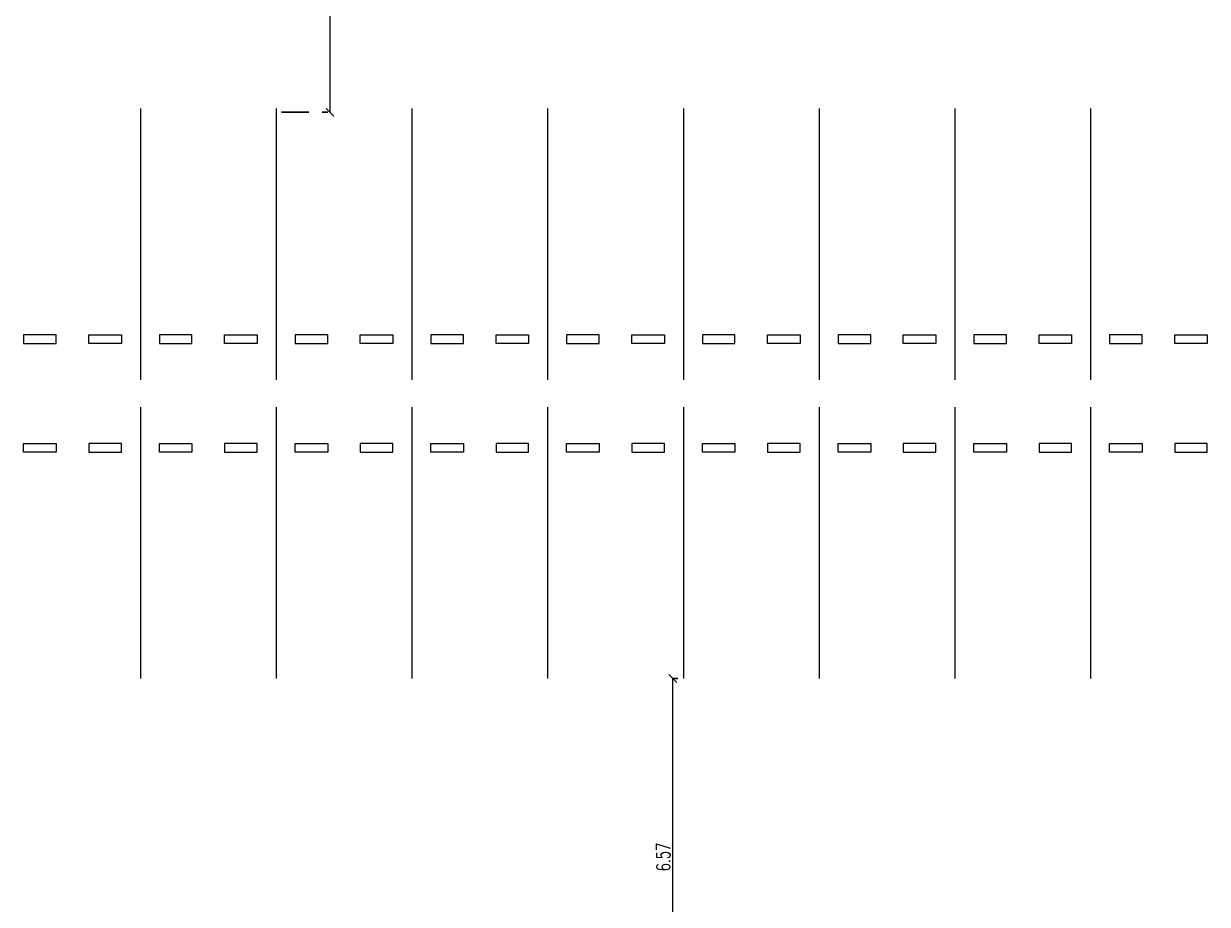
# Model space of a CAD drawing. Header units: millimetres. Extents: x 2828 to 3406, y 849 to 1266.
# Drawn here: x 2986.69 to 3008.49, y 1125.45 to 1141.67 of the extents above; entities that cross this region are included whole.
import ezdxf

# ---------------------------------------------------------------- set-up
doc = ezdxf.new("R2010")
doc.units = ezdxf.units.MM
doc.header["$PDMODE"] = 34
doc.header["$PDSIZE"] = -10
doc.linetypes.add('DASHDOT', pattern=[1, 0.5, -0.25, 0, -0.25])
doc.layers.get('DEFPOINTS').update_dxf_attribs({"lineweight": 5})
doc.layers.add('0.05', color=64, linetype='Continuous', lineweight=5)
doc.layers.add('arq cotas', color=152, linetype='Continuous', lineweight=13)
doc.layers.add('vehiculos', color=7, linetype='Continuous', lineweight=9, true_color=0x4a4a4a)
doc.styles.add('250-cts', font='romans.shx', dxfattribs={"width": 0.7, "height": 0.25})
doc.dimstyles.new('250', dxfattribs={"dimtxt": 0.3, "dimasz": 0.15, "dimexe": 0, "dimexo": 0.1, "dimgap": 0.05, "dimtad": 1, "dimzin": 0, "dimdsep": 46, "dimtxsty": '250-cts', "dimblk": 'ARCHTICK', "dimcen": 0.02, "dimclrd": 256, "dimclre": 256, "dimclrt": 256, "dimazin": 0, "dimtfac": 1, "dimtofl": 0, "dimtmove": 1, "dimatfit": 0, "dimldrblk": 'OPEN90', "dimfxl": 1, "dimtolj": 1, "dimtzin": 0, "dimlwd": -1, "dimarcsym": 0})

# ---------------------------------------------------------------- blocks, each defined once
blk = doc.blocks.new('_ARCHTICK')
at = {"color": 0, "linetype": 'ByBlock', "const_width": 0.15}
blk.add_lwpolyline([(-0.5, -0.5), (0.5, 0.5)], dxfattribs=at)
blk = doc.blocks.new('*D483')
at = {"layer": 'arq cotas', "linetype": 'DASHDOT', "lineweight": -2, "transparency": 16777216}
for p, q in [((2998.744, 1129.607), (2998.651, 1129.607)), ((2998.744, 1123.034), (2998.651, 1123.034))]:
    blk.add_line(p, q, dxfattribs=at)
at = {"layer": 'arq cotas', "transparency": 16777216}
blk.add_line((2998.651, 1123.034), (2998.651, 1129.607), dxfattribs=at)
at = {"layer": 'DEFPOINTS', "color": 0, "transparency": 16777216}
for p in [(2998.651, 1129.607), (2998.844, 1129.607), (2998.844, 1123.034)]:
    blk.add_point(p, dxfattribs=at)
at = {"layer": 'arq cotas', "transparency": 16777216, "xscale": 0.15, "yscale": 0.15, "zscale": 0.15}
for p, rotation in [((2998.651, 1129.607), 90), ((2998.651, 1123.034), 270)]:
    blk.add_blockref('_ARCHTICK', p, dxfattribs=dict(at, rotation=rotation))
at = {"layer": 'arq cotas', "transparency": 16777216, "insert": (2998.476, 1126.32), "char_height": 0.25, "attachment_point": 5, "rotation": 90, "style": '250-cts'}
blk.add_mtext('\\A1;6.57', dxfattribs=at)
blk = doc.blocks.new('_Open90')
at = {"color": 0, "linetype": 'ByBlock', "lineweight": -2}
for p, q in [((0, 0), (-1, 0)), ((-0.5, 0.5), (0, 0)), ((0, 0), (-0.5, -0.5))]:
    blk.add_line(p, q, dxfattribs=at)
blk = doc.blocks.new('*D497')
at = {"layer": 'arq cotas', "linetype": 'DASHDOT', "lineweight": -2, "transparency": 16777216}
for p, q in [((2991.444, 1147.039), (2992.336, 1147.039)), ((2991.444, 1140.039), (2992.336, 1140.039))]:
    blk.add_line(p, q, dxfattribs=at)
at = {"layer": 'arq cotas', "transparency": 16777216}
blk.add_line((2992.336, 1140.039), (2992.336, 1147.039), dxfattribs=at)
at = {"layer": 'DEFPOINTS', "color": 0, "transparency": 16777216}
for p in [(2991.344, 1147.039), (2992.336, 1147.039), (2991.344, 1140.039)]:
    blk.add_point(p, dxfattribs=at)
at = {"layer": 'arq cotas', "transparency": 16777216, "xscale": 0.15, "yscale": 0.15, "zscale": 0.15}
for p, rotation in [((2992.336, 1147.039), 90), ((2992.336, 1140.039), 270)]:
    blk.add_blockref('_ARCHTICK', p, dxfattribs=dict(at, rotation=rotation))
at = {"layer": 'arq cotas', "transparency": 16777216, "insert": (2992.161, 1143.539), "char_height": 0.25, "attachment_point": 5, "rotation": 90, "style": '250-cts'}
blk.add_mtext('\\A1;7.00', dxfattribs=at)

msp = doc.modelspace()

# ---------------------------------------------------------------- linework, layer by layer
at = {"layer": '0.05'}
for p, q in [((2988.844, 1140.107), (2988.844, 1135.107)), ((2991.344, 1140.107), (2991.344, 1135.107)), ((2993.844, 1140.107), (2993.844, 1135.107)), ((2996.344, 1140.107), (2996.344, 1135.107)), ((2998.844, 1140.107), (2998.844, 1135.107)), ((3001.344, 1140.107), (3001.344, 1135.107)), ((3003.844, 1140.107), (3003.844, 1135.107)), ((3006.344, 1140.107), (3006.344, 1135.107)), ((2988.844, 1134.607), (2988.844, 1129.607)), ((2991.344, 1134.607), (2991.344, 1129.607)), ((2993.844, 1134.607), (2993.844, 1129.607)), ((2996.344, 1134.607), (2996.344, 1129.607)), ((2998.844, 1134.607), (2998.844, 1129.607)), ((3001.344, 1134.607), (3001.344, 1129.607)), ((3003.844, 1134.607), (3003.844, 1129.607)), ((3006.344, 1134.607), (3006.344, 1129.607))]:
    msp.add_line(p, q, dxfattribs=at)
at = {"layer": 'vehiculos'}
for points in [[(2986.694, 1135.777), (2987.294, 1135.777), (2987.294, 1135.937), (2986.694, 1135.937)], [(2986.694, 1135.777), (2987.294, 1135.777), (2987.294, 1135.937), (2986.694, 1135.937)], [(2988.494, 1135.777), (2987.894, 1135.777), (2987.894, 1135.937), (2988.494, 1135.937)], [(2988.494, 1135.777), (2987.894, 1135.777), (2987.894, 1135.937), (2988.494, 1135.937)], [(2989.194, 1135.777), (2989.794, 1135.777), (2989.794, 1135.937), (2989.194, 1135.937)], [(2990.994, 1135.777), (2990.394, 1135.777), (2990.394, 1135.937), (2990.994, 1135.937)], [(2991.694, 1135.777), (2992.294, 1135.777), (2992.294, 1135.937), (2991.694, 1135.937)], [(2993.494, 1135.777), (2992.894, 1135.777), (2992.894, 1135.937), (2993.494, 1135.937)], [(2994.194, 1135.777), (2994.794, 1135.777), (2994.794, 1135.937), (2994.194, 1135.937)], [(2995.994, 1135.777), (2995.394, 1135.777), (2995.394, 1135.937), (2995.994, 1135.937)], [(2996.694, 1135.777), (2997.294, 1135.777), (2997.294, 1135.937), (2996.694, 1135.937)], [(2998.494, 1135.777), (2997.894, 1135.777), (2997.894, 1135.937), (2998.494, 1135.937)], [(2999.194, 1135.777), (2999.794, 1135.777), (2999.794, 1135.937), (2999.194, 1135.937)], [(3000.994, 1135.777), (3000.394, 1135.777), (3000.394, 1135.937), (3000.994, 1135.937)], [(3001.694, 1135.777), (3002.294, 1135.777), (3002.294, 1135.937), (3001.694, 1135.937)], [(3003.494, 1135.777), (3002.894, 1135.777), (3002.894, 1135.937), (3003.494, 1135.937)], [(3004.194, 1135.777), (3004.794, 1135.777), (3004.794, 1135.937), (3004.194, 1135.937)], [(3005.994, 1135.777), (3005.394, 1135.777), (3005.394, 1135.937), (3005.994, 1135.937)], [(3006.694, 1135.777), (3007.294, 1135.777), (3007.294, 1135.937), (3006.694, 1135.937)], [(3008.494, 1135.777), (3007.894, 1135.777), (3007.894, 1135.937), (3008.494, 1135.937)], [(2986.694, 1133.937), (2987.294, 1133.937), (2987.294, 1133.777), (2986.694, 1133.777)], [(2986.694, 1133.937), (2987.294, 1133.937), (2987.294, 1133.777), (2986.694, 1133.777)], [(2988.494, 1133.937), (2987.894, 1133.937), (2987.894, 1133.777), (2988.494, 1133.777)], [(2988.494, 1133.937), (2987.894, 1133.937), (2987.894, 1133.777), (2988.494, 1133.777)], [(2989.194, 1133.937), (2989.794, 1133.937), (2989.794, 1133.777), (2989.194, 1133.777)], [(2990.994, 1133.937), (2990.394, 1133.937), (2990.394, 1133.777), (2990.994, 1133.777)], [(2991.694, 1133.937), (2992.294, 1133.937), (2992.294, 1133.777), (2991.694, 1133.777)], [(2993.494, 1133.937), (2992.894, 1133.937), (2992.894, 1133.777), (2993.494, 1133.777)], [(2994.194, 1133.937), (2994.794, 1133.937), (2994.794, 1133.777), (2994.194, 1133.777)], [(2995.994, 1133.937), (2995.394, 1133.937), (2995.394, 1133.777), (2995.994, 1133.777)], [(2996.694, 1133.937), (2997.294, 1133.937), (2997.294, 1133.777), (2996.694, 1133.777)], [(2998.494, 1133.937), (2997.894, 1133.937), (2997.894, 1133.777), (2998.494, 1133.777)], [(2999.194, 1133.937), (2999.794, 1133.937), (2999.794, 1133.777), (2999.194, 1133.777)], [(3000.994, 1133.937), (3000.394, 1133.937), (3000.394, 1133.777), (3000.994, 1133.777)], [(3001.694, 1133.937), (3002.294, 1133.937), (3002.294, 1133.777), (3001.694, 1133.777)], [(3003.494, 1133.937), (3002.894, 1133.937), (3002.894, 1133.777), (3003.494, 1133.777)], [(3004.194, 1133.937), (3004.794, 1133.937), (3004.794, 1133.777), (3004.194, 1133.777)], [(3005.994, 1133.937), (3005.394, 1133.937), (3005.394, 1133.777), (3005.994, 1133.777)], [(3006.694, 1133.937), (3007.294, 1133.937), (3007.294, 1133.777), (3006.694, 1133.777)], [(3008.494, 1133.937), (3007.894, 1133.937), (3007.894, 1133.777), (3008.494, 1133.777)]]:
    msp.add_lwpolyline(points, close=True, dxfattribs=at)

# ---------------------------------------------------------------- dimensions: what is measured, and where the dimension line sits
at = {"layer": 'arq cotas'}
for base, p1, p2, picture, middle in [((2992.336, 1147.039), (2991.344, 1140.039), (2991.344, 1147.039), '*D497', (2992.161, 1143.539)), ((2998.651, 1129.607), (2998.844, 1123.034), (2998.844, 1129.607), '*D483', (2998.476, 1126.32))]:
    dim = msp.add_linear_dim(base=base, p1=p1, p2=p2, angle=90, dimstyle='250', override={"dimfxl": 0}, dxfattribs=at)
    dim.commit()
    dim.dimension.update_dxf_attribs({"geometry": picture, "text_midpoint": middle})

doc.saveas('drawing.dxf')
